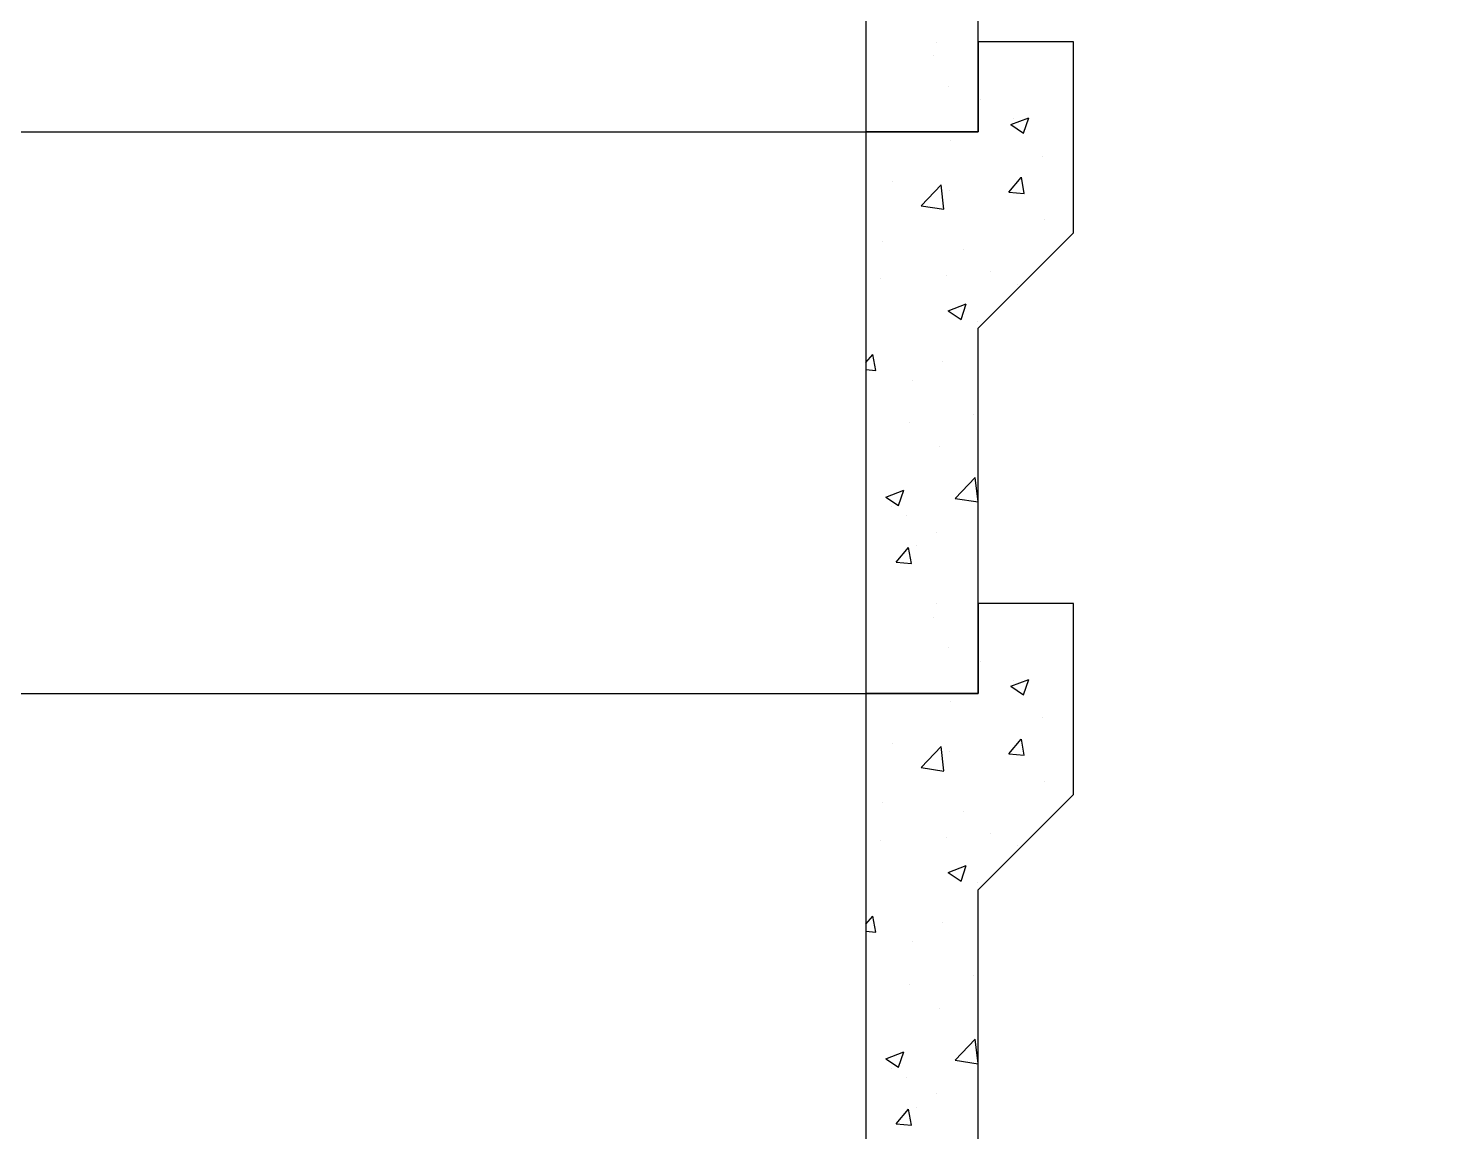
# Model space of a CAD drawing. Extents: x -160 to 364724, y -100 to 7353297.
# Drawn here: x 361243.3 to 361329.1, y 7349255.5 to 7349322.3 of the extents above; entities that cross this region are included whole.
import ezdxf

# ---------------------------------------------------------------- set-up
doc = ezdxf.new("R2010")
doc.units = 0
doc.header["$LTSCALE"] = 5
for name, color, linetype in [('desenho', 4, 'Continuous'), ('PAREDE CONCRETO CORTE', 5, 'Continuous'), ('Q-PLATO', 5, 'Continuous'), ('VEGETAÇÃO', 7, 'Continuous')]:
    doc.layers.add(name, color=color, linetype=linetype)

msp = doc.modelspace()

# ---------------------------------------------------------------- linework, layer by layer
at = {"layer": 'desenho', "color": 1}
for p, q in [((361226.036, 7349316.016), (361293.982, 7349316.016)), ((361226.036, 7349282.044), (361293.982, 7349282.044))]:
    msp.add_line(p, q, dxfattribs=at)
at = {"layer": 'PAREDE CONCRETO CORTE'}
for p, q in [((361293.982, 7349349.989), (361293.982, 7349316.016)), ((361300.776, 7349316.016), (361300.776, 7349338.099)), ((361306.552, 7349321.452), (361300.776, 7349321.452)), ((361300.776, 7349321.452), (361300.776, 7349316.016)), ((361306.552, 7349309.901), (361306.552, 7349321.452)), ((361300.776, 7349316.016), (361293.982, 7349316.016)), ((361293.982, 7349316.016), (361293.982, 7349282.044)), ((361293.982, 7349316.016), (361300.776, 7349316.016)), ((361300.776, 7349304.126), (361306.552, 7349309.901)), ((361300.776, 7349282.044), (361300.776, 7349304.126)), ((361306.552, 7349287.479), (361300.776, 7349287.479)), ((361300.776, 7349287.479), (361300.776, 7349282.044)), ((361306.552, 7349275.929), (361306.552, 7349287.479)), ((361300.776, 7349282.044), (361293.982, 7349282.044)), ((361293.982, 7349282.044), (361293.982, 7349248.071)), ((361293.982, 7349282.044), (361300.776, 7349282.044)), ((361300.776, 7349270.153), (361306.552, 7349275.929)), ((361300.776, 7349248.071), (361300.776, 7349270.153))]:
    msp.add_line(p, q, dxfattribs=at)
at = {"layer": 'Q-PLATO'}
msp.add_circle((361476.319, 7349234.441), 463.496, dxfattribs=at)
at = {"layer": 'VEGETAÇÃO', "color": 1, "linetype": 'Continuous'}
for p, q in [((361298.228, 7349321.432), (361298.228, 7349321.432)), ((361298.077, 7349320.599), (361298.077, 7349320.599)), ((361298.985, 7349318.777), (361298.985, 7349318.777)), ((361300.926, 7349317.954), (361300.926, 7349317.954)), ((361302.744, 7349316.445), (361303.832, 7349316.863)), ((361302.923, 7349316.819), (361302.923, 7349316.819)), ((361303.517, 7349315.925), (361303.832, 7349316.863)), ((361302.745, 7349316.446), (361303.517, 7349315.925)), ((361299.078, 7349315.513), (361299.078, 7349315.513)), ((361304.648, 7349314.544), (361304.648, 7349314.544)), ((361302.635, 7349312.363), (361303.384, 7349313.255)), ((361303.568, 7349312.282), (361303.388, 7349313.256)), ((361295.59, 7349312.989), (361295.59, 7349312.989)), ((361297.323, 7349311.536), (361298.533, 7349312.797)), ((361298.706, 7349311.322), (361298.534, 7349312.797)), ((361299.021, 7349312.479), (361299.021, 7349312.479)), ((361302.635, 7349312.363), (361303.564, 7349312.282)), ((361297.324, 7349311.534), (361298.705, 7349311.32)), ((361304.801, 7349310.678), (361304.801, 7349310.678)), ((361294.992, 7349309.386), (361294.992, 7349309.386)), ((361299.899, 7349308.882), (361299.899, 7349308.882)), ((361298.832, 7349307.309), (361298.832, 7349307.309)), ((361301.522, 7349307.553), (361301.522, 7349307.553)), ((361294.882, 7349307.146), (361294.882, 7349307.146)), ((361303.173, 7349306.796), (361303.173, 7349306.796)), ((361298.965, 7349305.182), (361300.053, 7349305.599)), ((361299.738, 7349304.661), (361300.053, 7349305.6)), ((361298.965, 7349305.183), (361299.738, 7349304.661)), ((361300.715, 7349304.552), (361300.715, 7349304.552)), ((361293.982, 7349302.05), (361294.399, 7349302.547)), ((361294.582, 7349301.574), (361294.403, 7349302.547)), ((361298.643, 7349302.138), (361298.643, 7349302.138)), ((361293.982, 7349301.625), (361294.578, 7349301.573)), ((361296.808, 7349300.987), (361296.808, 7349300.987)), ((361300.518, 7349298.938), (361300.518, 7349298.938)), ((361296.629, 7349298.426), (361296.629, 7349298.426)), ((361298.454, 7349296.968), (361298.454, 7349296.968)), ((361295.186, 7349293.919), (361296.273, 7349294.336)), ((361295.959, 7349293.398), (361296.274, 7349294.337)), ((361299.383, 7349293.835), (361300.592, 7349295.096)), ((361300.765, 7349293.621), (361300.593, 7349295.096)), ((361295.186, 7349293.919), (361295.959, 7349293.398)), ((361299.383, 7349293.833), (361300.765, 7349293.619)), ((361295.544, 7349293.321), (361295.544, 7349293.321)), ((361296.432, 7349292.811), (361296.432, 7349292.811)), ((361298.266, 7349291.797), (361298.266, 7349291.797)), ((361295.805, 7349289.971), (361296.554, 7349290.863)), ((361296.737, 7349289.891), (361296.558, 7349290.864)), ((361297.059, 7349290.964), (361297.059, 7349290.964)), ((361295.805, 7349289.971), (361296.733, 7349289.89)), ((361298.228, 7349287.46), (361298.228, 7349287.46)), ((361298.077, 7349286.626), (361298.077, 7349286.626)), ((361298.985, 7349284.805), (361298.985, 7349284.805)), ((361300.926, 7349283.982), (361300.926, 7349283.982)), ((361302.744, 7349282.473), (361303.832, 7349282.89)), ((361302.745, 7349282.473), (361303.517, 7349281.952)), ((361302.923, 7349282.847), (361302.923, 7349282.847)), ((361303.517, 7349281.952), (361303.832, 7349282.891)), ((361299.078, 7349281.54), (361299.078, 7349281.54)), ((361304.648, 7349280.571), (361304.648, 7349280.571)), ((361295.59, 7349279.016), (361295.59, 7349279.016)), ((361302.635, 7349278.39), (361303.384, 7349279.283)), ((361303.568, 7349278.31), (361303.388, 7349279.283)), ((361297.323, 7349277.563), (361298.533, 7349278.824)), ((361298.706, 7349277.349), (361298.534, 7349278.824)), ((361299.021, 7349278.507), (361299.021, 7349278.507)), ((361302.635, 7349278.39), (361303.564, 7349278.309)), ((361297.324, 7349277.562), (361298.705, 7349277.348)), ((361304.801, 7349276.705), (361304.801, 7349276.705)), ((361294.992, 7349275.414), (361294.992, 7349275.414)), ((361299.899, 7349274.91), (361299.899, 7349274.91)), ((361294.882, 7349273.174), (361294.882, 7349273.174)), ((361298.832, 7349273.336), (361298.832, 7349273.336)), ((361301.522, 7349273.581), (361301.522, 7349273.581)), ((361303.173, 7349272.823), (361303.173, 7349272.823)), ((361298.965, 7349271.209), (361300.053, 7349271.627)), ((361298.965, 7349271.21), (361299.738, 7349270.689)), ((361299.738, 7349270.689), (361300.053, 7349271.627)), ((361300.715, 7349270.579), (361300.715, 7349270.579)), ((361293.982, 7349268.077), (361294.399, 7349268.574)), ((361294.582, 7349267.601), (361294.403, 7349268.575)), ((361298.643, 7349268.166), (361298.643, 7349268.166)), ((361293.982, 7349267.653), (361294.578, 7349267.6)), ((361296.808, 7349267.014), (361296.808, 7349267.014)), ((361296.629, 7349264.453), (361296.629, 7349264.453)), ((361300.518, 7349264.965), (361300.518, 7349264.965)), ((361298.454, 7349262.995), (361298.454, 7349262.995)), ((361299.383, 7349259.862), (361300.592, 7349261.123)), ((361300.765, 7349259.648), (361300.593, 7349261.123)), ((361295.186, 7349259.946), (361296.273, 7349260.364)), ((361295.959, 7349259.426), (361296.274, 7349260.364)), ((361295.186, 7349259.947), (361295.959, 7349259.426)), ((361295.544, 7349259.348), (361295.544, 7349259.348)), ((361299.383, 7349259.861), (361300.765, 7349259.646)), ((361296.432, 7349258.839), (361296.432, 7349258.839)), ((361298.266, 7349257.824), (361298.266, 7349257.824)), ((361295.805, 7349255.998), (361296.554, 7349256.891)), ((361296.737, 7349255.918), (361296.558, 7349256.891)), ((361297.059, 7349256.991), (361297.059, 7349256.991)), ((361295.805, 7349255.998), (361296.733, 7349255.917))]:
    msp.add_line(p, q, dxfattribs=at)

doc.saveas('drawing.dxf')
